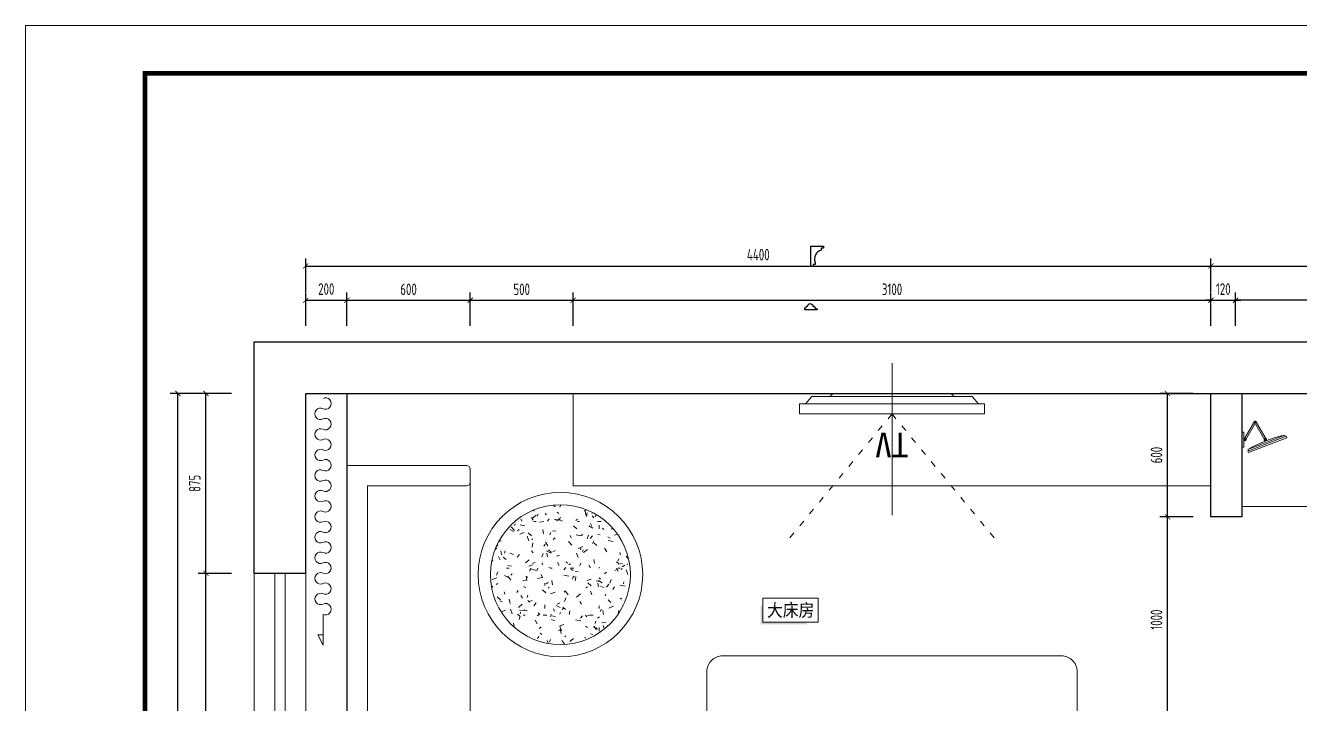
# Model space of a CAD drawing. Header units: millimetres. Extents: x 84706 to 155398, y -6776 to 36429.
# Drawn here: x 84706 to 90898, y 22859 to 26155 of the extents above; entities that cross this region are included whole.
import ezdxf
from ezdxf.enums import TextEntityAlignment as Align

# ---------------------------------------------------------------- set-up
doc = ezdxf.new("R2010")
doc.units = ezdxf.units.MM
for name, pattern in [('ACAD_ISO03W100', [30, 12, -18]), ('DOTE', [61.468, 50.8, -5.08, 0.508, -5.08]), ('HIDDEN', [9.525, 6.35, -3.175])]:
    doc.linetypes.add(name, pattern=pattern)
doc.layers.get('Defpoints').update_dxf_attribs({"color": 250})
for name, color, linetype, lineweight in [('Drawing【图框、表格】', 150, 'Continuous', 0), ('FF-Curtain【平面窗帘】', 32, 'Continuous', 0), ('FF-FIXT【洁具】', 31, 'Continuous', 0), ('FF-Text【平面文字】', 2, 'Continuous', 0), ('FF-Win【窗】', 132, 'Continuous', 0), ('FF-【活动成品家具】', 51, 'Continuous', 0), ('RC-dimensions', 44, 'Continuous', 0)]:
    doc.layers.add(name, color=color, linetype=linetype, lineweight=lineweight)
doc.layers.add('WALL_NEW【新建墙体】', color=4, linetype='Continuous')
doc.layers.add('WALL【墙体】', color=7, linetype='Continuous')
doc.styles.add('ROMANTIC', font='STXIHEI.TTF', dxfattribs={"bigfont": 'gbcbig.shx'})
doc.styles.add('宋体', font='', dxfattribs={"width": 0.8})
doc.styles.add('尺寸标注', font='ARCHS.SHX', dxfattribs={"width": 0.8})
doc.styles.add('文字', font='')
doc.styles.add('黑体', font='simhei.ttf', dxfattribs={"width": 0.7})
doc.styles.get('宋体').set_extended_font_data('SimSun')
doc.styles.get('文字').set_extended_font_data('SimSun')
doc.dimstyles.new('海龙1：25', dxfattribs={"dimscale": 25, "dimtxt": 2.25, "dimasz": 1, "dimexe": 1.5, "dimexo": 1, "dimgap": 1, "dimtad": 1, "dimdec": 0, "dimrnd": 5, "dimdsep": 46, "dimtxsty": '尺寸标注', "dimblk": 'ARCHTICK', "dimblk1": 'ARCHTICK', "dimblk2": 'ARCHTICK', "dimcen": 1, "dimclrd": 44, "dimclre": 44, "dimclrt": 2, "dimadec": 0, "dimazin": 0, "dimtfac": 1, "dimtdec": 0, "dimtix": 1, "dimtmove": 2, "dimatfit": 3, "dimldrblk": 'hl_arrow2', "dimfxl": 0, "dimarcsym": 0})

# ---------------------------------------------------------------- blocks, each defined once
blk = doc.blocks.new('hlw_3_1600_250')
for p, q in [((-0.5, 0.078125), (0.5, 0.078125)), ((-0.5, -0.078125), (0.5, -0.078125))]:
    blk.add_line(p, q)
at = {"linetype": 'HIDDEN', "ltscale": 15}
for p, q in [((-0.5, 0.015625), (0.5, 0.015625)), ((-0.5, -0.015625), (0.5, -0.015625))]:
    blk.add_line(p, q, dxfattribs=at)
blk = doc.blocks.new('_ArchTick')
at = {"color": 2, "linetype": 'ByBlock', "const_width": 0.15}
blk.add_lwpolyline([(-0.5, -0.5), (0.5, 0.5)], dxfattribs=at)
blk = doc.blocks.new('*D29')
at = {"layer": 'Defpoints', "color": 0, "transparency": 16777216}
for p in [(86267.5, 24819.4), (86067.5, 24519.4), (86267.5, 24519.4)]:
    blk.add_point(p, dxfattribs=at)
at = {"layer": 'RC-dimensions', "color": 44, "lineweight": -2, "transparency": 16777216}
for p, q in [((86067.5, 24694.4), (86067.5, 24856.9)), ((86267.5, 24694.4), (86267.5, 24856.9)), ((86067.5, 24819.4), (86267.5, 24819.4))]:
    blk.add_line(p, q, dxfattribs=at)
at = {"layer": 'RC-dimensions', "color": 44, "lineweight": -2, "transparency": 16777216, "xscale": 25, "yscale": 25, "zscale": 25, "rotation": 180}
blk.add_blockref('_ArchTick', (86067.5, 24819.4), dxfattribs=at)
at = {"layer": 'RC-dimensions', "color": 44, "lineweight": -2, "transparency": 16777216, "xscale": 25, "yscale": 25, "zscale": 25}
blk.add_blockref('_ArchTick', (86267.5, 24819.4), dxfattribs=at)
at = {"layer": 'RC-dimensions', "color": 2, "transparency": 16777216, "insert": (86167.5, 24873.7), "char_height": 56.25, "attachment_point": 5, "style": '尺寸标注'}
blk.add_mtext('200', dxfattribs=at)
blk = doc.blocks.new('hl_arrow2')
at = {"color": 2}
blk.add_line((-0.22, 0), (-1, 0), dxfattribs=at)
blk.add_lwpolyline([(-0.22, 0), (-0.86, -0.69), (-0.65, -0.86), (0, 0), (-0.65, 0.86), (-0.86, 0.69)], close=True, dxfattribs=at)
for points in [[(-0.86, 0.69), (-0.65, 0.86), (-0.22, 0), (0, 0)], [(-0.86, -0.69), (-0.65, -0.86), (-0.22, 0), (0, 0)]]:
    blk.add_solid(points, dxfattribs=at)
blk = doc.blocks.new('*D31')
at = {"layer": 'Defpoints', "color": 0, "transparency": 16777216}
for p in [(85582.6, 24366.4), (85882.6, 24366.4), (85882.6, 23491.4)]:
    blk.add_point(p, dxfattribs=at)
at = {"layer": 'RC-dimensions', "color": 44, "lineweight": -2, "transparency": 16777216}
for p, q in [((85707.6, 24366.4), (85545.1, 24366.4)), ((85582.6, 23491.4), (85582.6, 24366.4)), ((85707.6, 23491.4), (85545.1, 23491.4))]:
    blk.add_line(p, q, dxfattribs=at)
at = {"layer": 'RC-dimensions', "color": 44, "lineweight": -2, "transparency": 16777216, "xscale": 25, "yscale": 25, "zscale": 25}
for p, rotation in [((85582.6, 24366.4), 90), ((85582.6, 23491.4), 270)]:
    blk.add_blockref('_ArchTick', p, dxfattribs=dict(at, rotation=rotation))
at = {"layer": 'RC-dimensions', "color": 2, "transparency": 16777216, "insert": (85528.4, 23928.9), "char_height": 56.25, "attachment_point": 5, "rotation": 90, "style": '尺寸标注'}
blk.add_mtext('875', dxfattribs=at)
blk = doc.blocks.new('*D32')
at = {"layer": 'Defpoints', "color": 0, "transparency": 16777216}
for p in [(85582.6, 23491.4), (85882.6, 23491.4), (85882.6, 21891.4)]:
    blk.add_point(p, dxfattribs=at)
at = {"layer": 'RC-dimensions', "color": 44, "lineweight": -2, "transparency": 16777216}
for p, q in [((85707.6, 23491.4), (85545.1, 23491.4)), ((85582.6, 21891.4), (85582.6, 23491.4)), ((85707.6, 21891.4), (85545.1, 21891.4))]:
    blk.add_line(p, q, dxfattribs=at)
at = {"layer": 'RC-dimensions', "color": 44, "lineweight": -2, "transparency": 16777216, "xscale": 25, "yscale": 25, "zscale": 25}
for p, rotation in [((85582.6, 23491.4), 90), ((85582.6, 21891.4), 270)]:
    blk.add_blockref('_ArchTick', p, dxfattribs=dict(at, rotation=rotation))
at = {"layer": 'RC-dimensions', "color": 2, "transparency": 16777216, "insert": (85529.5, 22691.4), "char_height": 56.25, "attachment_point": 5, "rotation": 90, "style": '尺寸标注'}
blk.add_mtext('1600', dxfattribs=at)
blk = doc.blocks.new('*D41')
at = {"layer": 'Defpoints', "color": 0, "transparency": 16777216}
for p in [(90587.5, 24819.4), (90467.5, 24519.4), (90587.5, 24519.4)]:
    blk.add_point(p, dxfattribs=at)
at = {"layer": 'RC-dimensions', "color": 44, "lineweight": -2, "transparency": 16777216}
for p, q in [((90467.5, 24694.4), (90467.5, 24856.9)), ((90587.5, 24694.4), (90587.5, 24856.9)), ((90467.5, 24819.4), (90442.5, 24819.4)), ((90467.5, 24819.4), (90587.5, 24819.4)), ((90587.5, 24819.4), (90612.5, 24819.4))]:
    blk.add_line(p, q, dxfattribs=at)
at = {"layer": 'RC-dimensions', "color": 44, "lineweight": -2, "transparency": 16777216, "xscale": 25, "yscale": 25, "zscale": 25}
blk.add_blockref('_ArchTick', (90467.5, 24819.4), dxfattribs=at)
at = {"layer": 'RC-dimensions', "color": 44, "lineweight": -2, "transparency": 16777216, "xscale": 25, "yscale": 25, "zscale": 25, "rotation": 180}
blk.add_blockref('_ArchTick', (90587.5, 24819.4), dxfattribs=at)
at = {"layer": 'RC-dimensions', "color": 2, "transparency": 16777216, "insert": (90527.5, 24873.7), "char_height": 56.25, "attachment_point": 5, "style": '尺寸标注'}
blk.add_mtext('120', dxfattribs=at)
blk = doc.blocks.new('*D51')
at = {"layer": 'Defpoints', "color": 0, "transparency": 16777216}
for p in [(90587.5, 24819.4), (90587.5, 24519.4), (91687.5, 24519.4)]:
    blk.add_point(p, dxfattribs=at)
at = {"layer": 'RC-dimensions', "color": 44, "lineweight": -2, "transparency": 16777216}
for p, q in [((90587.5, 24694.4), (90587.5, 24856.9)), ((91687.5, 24694.4), (91687.5, 24856.9)), ((91687.5, 24819.4), (90587.5, 24819.4))]:
    blk.add_line(p, q, dxfattribs=at)
at = {"layer": 'RC-dimensions', "color": 44, "lineweight": -2, "transparency": 16777216, "xscale": 25, "yscale": 25, "zscale": 25, "rotation": 180}
blk.add_blockref('_ArchTick', (90587.5, 24819.4), dxfattribs=at)
at = {"layer": 'RC-dimensions', "color": 44, "lineweight": -2, "transparency": 16777216, "xscale": 25, "yscale": 25, "zscale": 25}
blk.add_blockref('_ArchTick', (91687.5, 24819.4), dxfattribs=at)
at = {"layer": 'RC-dimensions', "color": 2, "transparency": 16777216, "insert": (91137.5, 24872.5), "char_height": 56.25, "attachment_point": 5, "style": '尺寸标注'}
blk.add_mtext('1100', dxfattribs=at)
blk = doc.blocks.new('*U19')
at = {"color": 150}
blk.add_lwpolyline([(-5.38, -2.34), (5.38, -2.34), (5.38, 2.33), (-5.38, 2.33), (-5.38, -2.34)], dxfattribs=at)
at = {"color": 150, "ltscale": 4}
for points in [[(-5.38, 0.83), (-5.83, 0.83), (-5.38, -2.34), (-5.83, -2.79)], [(3.13, -2.34), (3.13, -2.79), (-5.38, -2.34), (-5.83, -2.79)]]:
    blk.add_solid(points, dxfattribs=at)
at = {"color": 2, "ltscale": 4, "style": '文字', "width": 0.9, "flags": 8}
blk.add_attdef('功能区文字', text='', height=2.5, dxfattribs=at).set_placement((0.01, -0.03), align=Align.MIDDLE_CENTER)
blk = doc.blocks.new('刮须镜平面')
at = {"color": 0, "ltscale": 0.4}
for p, q in [((-118.2, 1.9), (-68.3, 88.4)), ((-61.6, 84.6), (-111.6, -1.9)), ((-68.3, 84.6), (-18.3, -1.9)), ((-11.7, 1.9), (-61.6, 88.4)), ((-218.4, 9.3), (-215.7, 16.4)), ((-32.2, -63), (-218.4, 9.3)), ((-215.7, 16.4), (-29.4, -55.8)), ((-212.1, 15), (-209.3, 22.2)), ((-209.3, 22.2), (-30.2, -47.3)), ((-122.3, -3.3), (-120.3, 2.1)), ((-9.2, 5.8), (-15, 5.8)), ((-9.2, 36.5), (0, 36.5)), ((-9.2, -36.5), (-9.2, 36.5)), ((0, 36.5), (0, -36.5)), ((-111.6, -7.5), (-109.5, -2.1)), ((-33, -54.4), (-30.2, -47.3)), ((-29.4, -55.8), (-32.2, -63)), ((-9.2, -5.8), (-15, -5.8)), ((0, -36.5), (-9.2, -36.5))]:
    blk.add_line(p, q, dxfattribs=at)
for centre in [(-64.9, 86.5), (-114.9, 0), (-15, 0)]:
    blk.add_circle(centre, 3.07, dxfattribs=at)
for centre, radius, start, end in [((-64.9, 86.5), 3.84, 29.99999, 209.99999), ((-64.9, 86.5), 3.84, 329.99999, 149.99999), ((-335.4, -568.2), 603.7, 59.63728, 77.94717), ((-114.9, 0), 5.76, 338.79222, 158.79222), ((-114.9, 0), 3.84, 149.99999, 329.99999), ((-15, 0), 5.76, 89.99999, 269.99999), ((-15, 0), 3.84, 209.99999, 29.99999)]:
    blk.add_arc(centre, radius, start, end, dxfattribs=at)
blk = doc.blocks.new('海龍_09052443')
blk.add_lwpolyline([(-10500, -14850), (10500, -14850), (10500, 0), (-10500, 0)], close=True)
at = {"const_width": 50}
blk.add_lwpolyline([(-9250, -14350), (10000, -14350), (10000, -500), (-9250, -500)], close=True, dxfattribs=at)
at = {"style": '黑体', "width": 0.704386, "flags": 8}
blk.add_attdef('项目名称', text='', height=288, rotation=90, dxfattribs=at).set_placement((9289, -6225), align=Align.CENTER)
at = {"color": 2, "style": '宋体', "width": 0.725454, "flags": 8}
blk.add_attdef('图名', text='', height=125, dxfattribs=at).set_placement((9277, -11490), align=Align.MIDDLE)
at = {"style": '黑体', "width": 1.036363, "flags": 8}
for tag, p in [('比例', (9423, -13034)), ('阶段', (9423, -13273)), ('日期', (9423, -13512)), ('1FF-1', (9423, -13991)), ('序号', (9423, -14230))]:
    blk.add_attdef(tag, text='', height=92.3, dxfattribs=at).set_placement(p, align=Align.MIDDLE)
blk = doc.blocks.new('*D103')
at = {"layer": 'Defpoints', "color": 0, "transparency": 16777216}
for p in [(85446.4, 24366.4), (85746.4, 24366.4), (85746.4, 21016.4)]:
    blk.add_point(p, dxfattribs=at)
at = {"layer": 'RC-dimensions', "color": 44, "lineweight": -2, "transparency": 16777216}
for p, q in [((85571.4, 24366.4), (85408.9, 24366.4)), ((85446.4, 21016.4), (85446.4, 24366.4)), ((85571.4, 21016.4), (85408.9, 21016.4))]:
    blk.add_line(p, q, dxfattribs=at)
at = {"layer": 'RC-dimensions', "color": 44, "lineweight": -2, "transparency": 16777216, "xscale": 25, "yscale": 25, "zscale": 25}
for p, rotation in [((85446.4, 24366.4), 90), ((85446.4, 21016.4), 270)]:
    blk.add_blockref('_ArchTick', p, dxfattribs=dict(at, rotation=rotation))
at = {"layer": 'RC-dimensions', "color": 2, "transparency": 16777216, "insert": (85393.3, 22691.4), "char_height": 56.25, "attachment_point": 5, "rotation": 90, "style": '尺寸标注'}
blk.add_mtext('3350', dxfattribs=at)
blk = doc.blocks.new('*D104')
at = {"layer": 'Defpoints', "color": 0, "transparency": 16777216}
for p in [(90467.5, 24985.6), (86067.5, 24685.6), (90467.5, 24685.6)]:
    blk.add_point(p, dxfattribs=at)
at = {"layer": 'RC-dimensions', "color": 44, "lineweight": -2, "transparency": 16777216}
for p, q in [((86067.5, 24860.6), (86067.5, 25023.1)), ((90467.5, 24860.6), (90467.5, 25023.1)), ((86067.5, 24985.6), (90467.5, 24985.6))]:
    blk.add_line(p, q, dxfattribs=at)
at = {"layer": 'RC-dimensions', "color": 44, "lineweight": -2, "transparency": 16777216, "xscale": 25, "yscale": 25, "zscale": 25, "rotation": 180}
blk.add_blockref('_ArchTick', (86067.5, 24985.6), dxfattribs=at)
at = {"layer": 'RC-dimensions', "color": 44, "lineweight": -2, "transparency": 16777216, "xscale": 25, "yscale": 25, "zscale": 25}
blk.add_blockref('_ArchTick', (90467.5, 24985.6), dxfattribs=at)
at = {"layer": 'RC-dimensions', "color": 2, "transparency": 16777216, "insert": (88267.5, 25041.1), "char_height": 56.25, "attachment_point": 5, "style": '尺寸标注'}
blk.add_mtext('4400', dxfattribs=at)
blk = doc.blocks.new('*D142')
at = {"layer": 'Defpoints', "color": 0, "transparency": 16777216}
for p in [(90255.9, 23766.4), (90555.9, 23766.4), (90555.9, 22766.5)]:
    blk.add_point(p, dxfattribs=at)
at = {"layer": 'RC-dimensions', "color": 44, "lineweight": -2, "transparency": 16777216}
for p, q in [((90380.9, 23766.4), (90218.4, 23766.4)), ((90255.9, 22766.5), (90255.9, 23766.4)), ((90380.9, 22766.5), (90218.4, 22766.5))]:
    blk.add_line(p, q, dxfattribs=at)
at = {"layer": 'RC-dimensions', "color": 44, "lineweight": -2, "transparency": 16777216, "xscale": 25, "yscale": 25, "zscale": 25}
for p, rotation in [((90255.9, 23766.4), 90), ((90255.9, 22766.5), 270)]:
    blk.add_blockref('_ArchTick', p, dxfattribs=dict(at, rotation=rotation))
at = {"layer": 'RC-dimensions', "color": 2, "transparency": 16777216, "insert": (90202.8, 23266.4), "char_height": 56.25, "attachment_point": 5, "rotation": 90, "style": '尺寸标注'}
blk.add_mtext('1000', dxfattribs=at)
blk = doc.blocks.new('*D143')
at = {"layer": 'Defpoints', "color": 0, "transparency": 16777216}
for p in [(90255.9, 24366.4), (90555.9, 24366.4), (90555.9, 23766.4)]:
    blk.add_point(p, dxfattribs=at)
at = {"layer": 'RC-dimensions', "color": 44, "lineweight": -2, "transparency": 16777216}
for p, q in [((90380.9, 24366.4), (90218.4, 24366.4)), ((90255.9, 23766.4), (90255.9, 24366.4)), ((90380.9, 23766.4), (90218.4, 23766.4))]:
    blk.add_line(p, q, dxfattribs=at)
at = {"layer": 'RC-dimensions', "color": 44, "lineweight": -2, "transparency": 16777216, "xscale": 25, "yscale": 25, "zscale": 25}
for p, rotation in [((90255.9, 24366.4), 90), ((90255.9, 23766.4), 270)]:
    blk.add_blockref('_ArchTick', p, dxfattribs=dict(at, rotation=rotation))
at = {"layer": 'RC-dimensions', "color": 2, "transparency": 16777216, "insert": (90202.8, 24066.4), "char_height": 56.25, "attachment_point": 5, "rotation": 90, "style": '尺寸标注'}
blk.add_mtext('600', dxfattribs=at)
blk = doc.blocks.new('*D150')
at = {"layer": 'Defpoints', "color": 0, "transparency": 16777216}
for p in [(86867.5, 24819.4), (86267.5, 24519.4), (86867.5, 24519.4)]:
    blk.add_point(p, dxfattribs=at)
at = {"layer": 'RC-dimensions', "color": 44, "lineweight": -2, "transparency": 16777216}
for p, q in [((86267.5, 24694.4), (86267.5, 24856.9)), ((86867.5, 24694.4), (86867.5, 24856.9)), ((86267.5, 24819.4), (86867.5, 24819.4))]:
    blk.add_line(p, q, dxfattribs=at)
at = {"layer": 'RC-dimensions', "color": 44, "lineweight": -2, "transparency": 16777216, "xscale": 25, "yscale": 25, "zscale": 25, "rotation": 180}
blk.add_blockref('_ArchTick', (86267.5, 24819.4), dxfattribs=at)
at = {"layer": 'RC-dimensions', "color": 44, "lineweight": -2, "transparency": 16777216, "xscale": 25, "yscale": 25, "zscale": 25}
blk.add_blockref('_ArchTick', (86867.5, 24819.4), dxfattribs=at)
at = {"layer": 'RC-dimensions', "color": 2, "transparency": 16777216, "insert": (86567.5, 24872.5), "char_height": 56.25, "attachment_point": 5, "style": '尺寸标注'}
blk.add_mtext('600', dxfattribs=at)
blk = doc.blocks.new('*D176')
at = {"layer": 'Defpoints', "color": 0, "transparency": 16777216}
for p in [(92817.5, 24985.6), (90467.5, 24685.6), (92817.5, 24685.6)]:
    blk.add_point(p, dxfattribs=at)
at = {"layer": 'RC-dimensions', "color": 44, "lineweight": -2, "transparency": 16777216}
for p, q in [((90467.5, 24860.6), (90467.5, 25023.1)), ((92817.5, 24860.6), (92817.5, 25023.1)), ((90467.5, 24985.6), (92817.5, 24985.6))]:
    blk.add_line(p, q, dxfattribs=at)
at = {"layer": 'RC-dimensions', "color": 44, "lineweight": -2, "transparency": 16777216, "xscale": 25, "yscale": 25, "zscale": 25, "rotation": 180}
blk.add_blockref('_ArchTick', (90467.5, 24985.6), dxfattribs=at)
at = {"layer": 'RC-dimensions', "color": 44, "lineweight": -2, "transparency": 16777216, "xscale": 25, "yscale": 25, "zscale": 25}
blk.add_blockref('_ArchTick', (92817.5, 24985.6), dxfattribs=at)
at = {"layer": 'RC-dimensions', "color": 2, "transparency": 16777216, "insert": (91642.5, 25039.9), "char_height": 56.25, "attachment_point": 5, "style": '尺寸标注'}
blk.add_mtext('2350', dxfattribs=at)
blk = doc.blocks.new('1800平10103585')
blk.add_line((-823.8, 948.8), (823.8, 948.8))
at = {"color": 8}
for p, q in [((-1225, 674.6), (-1225, 906.3)), ((-823.8, 898), (-823.8, 542.4)), ((-25.6, 898), (-823.8, 898)), ((-25.6, 542.4), (-25.6, 898)), ((823.8, 898), (26.8, 898)), ((26.8, 898), (26.8, 542.4)), ((823.8, 542.4), (823.8, 898)), ((1225, 674.6), (1225, 906.3)), ((-1225, 674.6), (-1456.7, 674.6)), ((-1225, 674.6), (-993.3, 674.6)), ((-1225, 674.6), (-1225, 442.9)), ((1225, 674.6), (993.3, 674.6)), ((1225, 674.6), (1456.7, 674.6)), ((1225, 674.6), (1225, 442.9)), ((-823.8, 542.4), (-25.6, 542.4)), ((26.8, 542.4), (823.8, 542.4)), ((-49.4, 491.6), (900, 491.6)), ((-355.8, 288.4), (900, 288.4))]:
    blk.add_line(p, q, dxfattribs=at)
at = {"ltscale": 300}
for points in [[(-950, 949.6), (-1500, 949.6), (-1500, 399.6), (-950, 399.6)], [(950, 949.6), (1500, 949.6), (1500, 399.6), (950, 399.6)]]:
    blk.add_lwpolyline(points, close=True, dxfattribs=at)
blk.add_lwpolyline([(823.8, 948.8, -0.414214), (900, 872.6), (900, -948.8, -0.414214), (823.8, -1025), (-823.8, -1025, -0.414214), (-900, -948.8), (-900, 872.6, -0.414214), (-823.8, 948.8)], format="xyb", dxfattribs=at)
at = {"color": 8}
for points in [[(-980, 919.6), (-1470, 919.6), (-1470, 429.6), (-980, 429.6)], [(980, 919.6), (1470, 919.6), (1470, 429.6), (980, 429.6)]]:
    blk.add_lwpolyline(points, close=True, dxfattribs=at)
for centre, radius in [((-1225, 674.6), 166.2), ((1225, 674.6), 166.2), ((-1225, 674.6), 76.2), ((1225, 674.6), 76.2)]:
    blk.add_circle(centre, radius, dxfattribs=at)
for centre, radius, start, end in [((-1433.4, 720.2), 635, 343.73979, 16.26021), ((584, 720.2), 635, 163.73979, 196.26021), ((-582.8, 720.2), 635, 343.73979, 16.26021), ((1433.4, 720.2), 635, 163.73979, 196.26021), ((115.3, -152), 644.8, 93.35649, 133.73715), ((15.8, -317), 811.2, 94.60999, 113.29366), ((-1029.8, 2366.4), 2069.4, 273.59559, 290.50184), ((-865.1, 907), 798.6, 267.49382, 312.02982)]:
    blk.add_arc(centre, radius, start, end, dxfattribs=at)
blk = doc.blocks.new('海龙工具_液晶电视')
at = {"color": 251, "linetype": 'ACAD_ISO03W100', "ltscale": 2.5}
for q in [(-507.9, 716), (507.9, 716)]:
    blk.add_line((0, 100), q, dxfattribs=at)
blk.add_line((-450, 50), (450, 50))
at = {"color": 251}
blk.add_line((-300, 15), (300, 15), dxfattribs=at)
blk.add_lwpolyline([(-450, 50), (450, 50), (450, 100), (-450, 100)], close=True)
blk.add_lwpolyline([(-420, 50), (-390, 15), (-300, 15, 0.267949), (-274, 0), (274, 0, 0.267949), (300, 15), (390, 15), (420, 50)], format="xyb")
at = {"color": 250, "style": 'ROMANTIC', "text_generation_flag": 6}
blk.add_text('TV', height=120, rotation=180, dxfattribs=at).set_placement((0.8, 250.3), align=Align.MIDDLE)
blk = doc.blocks.new('电视柜_04')
at = {"color": 250, "linetype": 'DOTE', "ltscale": 177.520661}
blk.add_line((-147.3, 0), (592.4, 0), dxfattribs=at)
at = {"ltscale": 4, "rotation": 270}
blk.add_blockref('海龙工具_液晶电视', (0, 0), dxfattribs=at)
blk = doc.blocks.new('海龙_08089383')
at = {"layer": 'FF-【活动成品家具】'}
h = blk.add_hatch(dxfattribs=at)
h.set_pattern_fill('AR-RROOF', color=8, scale=20.364318, angle=45)
h.set_pattern_definition([(45, (-180, -355), (438.9, 1170.4), [7758.8, -1034.5, 2586.27, -517.25]), (45, (123.6, 314.34), (-852.2, 120.7), [1551.76, -170.7, 3103.52, -387.94]), (45, (-308, 138.78), (1656.86, 2146.97), [4138.03, -724.16, 2069.01, -517.25])])
h.paths.add_polyline_path([(280, -355), (280, 5), (-180, 5), (-180, -355)])
blk.add_line((300, 1225), (300, -1575), dxfattribs=at)
blk.add_lwpolyline([(300, -1545, 0.414214), (280, -1525), (-200, -1525), (-200, 1175), (280, 1175, 0.414214), (300, 1195), (300, 1255, 0.414214), (280, 1275), (-300, 1275), (-300, -1625), (280, -1625, 0.414214), (300, -1605), (300, -1545)], format="xyb", dxfattribs=at)
blk.add_lwpolyline([(-200, 25), (300, 25), (300, -375), (-200, -375)], close=True, dxfattribs=at)
at = {"layer": 'FF-【活动成品家具】', "color": 8}
blk.add_lwpolyline([(-180, 5), (280, 5), (280, -355), (-180, -355)], close=True, dxfattribs=at)
blk = doc.blocks.new('海龙_08085835')
at = {"layer": 'FF-【活动成品家具】'}
h = blk.add_hatch(dxfattribs=at)
h.set_pattern_fill('地毯', color=8, scale=300, pattern_type=2)
h.set_pattern_definition([(0, (-124, -196), (132, 228), [12, -201, 9, -87, 18, -213]), (10, (-181, -73), (80.68, 285.34), [21, -51, 27, -159, 15, -198]), (20, (-211, -169), (133.47, 220.976), [24, -165, 21, -123, 15, -96]), (30, (-124, -187), (-21.97, 254.05), [15, -99, 12, -147, 9, -195]), (40, (-208, -121), (33.836, 216.37), [12, -132, 9, -84, 24, -153]), (50, (-163, -229), (-80.25, 235.733), [6, -111, 15, -183, 18, -93]), (60, (-154, -208), (-99.473, 223.71), [15, -123, 6, -144, 12, -111]), (70, (-187, -244), (-109.892, 215.587), [9, -57, 18, -96, 12, -132]), (80, (-172, -67), (-208.565, 164.72), [21, -132, 9, -156, 18, -147]), (90, (-154, -196), (-264, 111), [18, -93, 12, -183, 6, -186]), (100, (-202, -103), (-247.97, 145.145), [21, -117, 18, -96, 21, -219]), (110, (-223, -274), (-240.44, 81.69), [24, -78, 12, -159, 18, -174]), (120, (-304, -238), (-286.65, 28.49), [15, -201, 18, -93, 21, -123]), (130, (-238, -304), (-279.108, 71.266), [9, -66, 12, -129, 24, -168]), (140, (-328, -64), (-220.597, -34.206), [18, -108, 21, -93, 12, -126]), (150, (-79, -322), (-204.825, -120.767), [12, -84, 24, -186, 21, -171]), (160, (-277, -154), (-237.9, -162.43), [18, -126, 15, -114, 12, -183]), (170, (-259, -226), (-215.644, -169.123), [27, -99, 18, -135, 24, -132])])
h.paths.add_polyline_path([(-340, 0, 1), (340, 0, 1)])
for radius in [400, 340]:
    blk.add_circle((0, 0), radius, dxfattribs=at)
blk = doc.blocks.new('*D184')
at = {"layer": 'Defpoints', "color": 0, "transparency": 16777216}
for p in [(87367.5, 24819.4), (86867.5, 24519.4), (87367.5, 24519.4)]:
    blk.add_point(p, dxfattribs=at)
at = {"layer": 'RC-dimensions', "color": 44, "lineweight": -2, "transparency": 16777216}
for p, q in [((86867.5, 24694.4), (86867.5, 24856.9)), ((87367.5, 24694.4), (87367.5, 24856.9)), ((86867.5, 24819.4), (87367.5, 24819.4))]:
    blk.add_line(p, q, dxfattribs=at)
at = {"layer": 'RC-dimensions', "color": 44, "lineweight": -2, "transparency": 16777216, "xscale": 25, "yscale": 25, "zscale": 25, "rotation": 180}
blk.add_blockref('_ArchTick', (86867.5, 24819.4), dxfattribs=at)
at = {"layer": 'RC-dimensions', "color": 44, "lineweight": -2, "transparency": 16777216, "xscale": 25, "yscale": 25, "zscale": 25}
blk.add_blockref('_ArchTick', (87367.5, 24819.4), dxfattribs=at)
at = {"layer": 'RC-dimensions', "color": 2, "transparency": 16777216, "insert": (87117.5, 24872.5), "char_height": 56.25, "attachment_point": 5, "style": '尺寸标注'}
blk.add_mtext('500', dxfattribs=at)
blk = doc.blocks.new('*D185')
at = {"layer": 'Defpoints', "color": 0, "transparency": 16777216}
for p in [(90467.5, 24819.4), (87367.5, 24519.4), (90467.5, 24519.4)]:
    blk.add_point(p, dxfattribs=at)
at = {"layer": 'RC-dimensions', "color": 44, "lineweight": -2, "transparency": 16777216}
for p, q in [((87367.5, 24694.4), (87367.5, 24856.9)), ((90467.5, 24694.4), (90467.5, 24856.9)), ((87367.5, 24819.4), (90467.5, 24819.4))]:
    blk.add_line(p, q, dxfattribs=at)
at = {"layer": 'RC-dimensions', "color": 44, "lineweight": -2, "transparency": 16777216, "xscale": 25, "yscale": 25, "zscale": 25, "rotation": 180}
blk.add_blockref('_ArchTick', (87367.5, 24819.4), dxfattribs=at)
at = {"layer": 'RC-dimensions', "color": 44, "lineweight": -2, "transparency": 16777216, "xscale": 25, "yscale": 25, "zscale": 25}
blk.add_blockref('_ArchTick', (90467.5, 24819.4), dxfattribs=at)
at = {"layer": 'RC-dimensions', "color": 2, "transparency": 16777216, "insert": (88917.5, 24872.5), "char_height": 56.25, "attachment_point": 5, "style": '尺寸标注'}
blk.add_mtext('3100', dxfattribs=at)

msp = doc.modelspace()

# ---------------------------------------------------------------- linework, layer by layer
at = {"layer": 'Defpoints'}
msp.add_line((86267.5, 24366.4), (86267.5, 21016.4), dxfattribs=at)
for points in [[(88573.6, 25062.8, 0.453809), (88543.6, 25002.8), (88543.6, 24992.8), (88533.6, 24992.8), (88533.6, 24982.8), (88523.6, 24982.8), (88523.6, 25082.8), (88583.6, 25082.8), (88583.6, 25072.8), (88573.6, 25072.8)], [(88553.6, 24778), (88553.6, 24773), (88493.6, 24773), (88493.6, 24782, 0.414214), (88501.6, 24790), (88507.1, 24790, -1), (88533.1, 24790), (88538.1, 24790, 0.356394), (88552.8, 24778)]]:
    msp.add_lwpolyline(points, format="xyb", close=True, dxfattribs=at)
at = {"layer": 'FF-Curtain【平面窗帘】'}
msp.add_lwpolyline([(86151.7, 24342.2, -1.6), (86151.7, 24292.2, 1.6), (86151.7, 24242.2, -1.6), (86151.7, 24192.2, 1.6), (86151.7, 24142.2, -1.6), (86151.7, 24092.2, 1.6), (86151.7, 24042.2, -1.6), (86151.7, 23992.2, 1.6), (86151.7, 23942.2, -1.6), (86151.7, 23892.2, 1.6), (86151.7, 23842.2, -1.6), (86151.7, 23792.2, 1.6), (86151.7, 23742.2, -1.6), (86151.7, 23692.2, 1.6), (86151.7, 23642.2, -1.6), (86151.7, 23592.2, 1.6), (86151.7, 23542.2, -1.6), (86151.7, 23492.2, 1.6), (86151.7, 23442.2, -1.6), (86151.7, 23392.2, 1.6), (86151.7, 23342.2, -1.6), (86151.7, 23292.2), (86151.7, 23242.2), (86151.7, 23192.2), (86151.7, 23142.2), (86126.7, 23192.2), (86151.7, 23192.2)], format="xyb", dxfattribs=at)
at = {"layer": 'FF-FIXT【洁具】'}
msp.add_lwpolyline([(90617.5, 24366.4), (91687.5, 24366.4), (91687.5, 23816.4), (90617.5, 23816.4)], close=True, dxfattribs=at)
at = {"layer": 'FF-【活动成品家具】'}
msp.add_lwpolyline([(87367.5, 24366.4), (90467.5, 24366.4), (90467.5, 23916.4), (87367.5, 23916.4)], close=True, dxfattribs=at)
at = {"layer": 'WALL_NEW【新建墙体】'}
msp.add_lwpolyline([(90467.5, 24366.4), (90617.5, 24366.4), (90617.5, 23766.4), (90467.5, 23766.4)], close=True, dxfattribs=at)
at = {"layer": 'WALL【墙体】'}
for p, q in [((85817.5, 23491.4), (85817.5, 24616.4)), ((85817.5, 24616.4), (92817.5, 24616.4)), ((86067.5, 23491.4), (86067.5, 24366.4)), ((86067.5, 24366.4), (92817.5, 24366.4)), ((86067.5, 23491.4), (85817.5, 23491.4))]:
    msp.add_line(p, q, dxfattribs=at)

# ---------------------------------------------------------------- block references
at = {"layer": 'Drawing【图框、表格】', "xscale": 0.4646400000000001, "yscale": 0.4646400000000001, "zscale": 0.4646400000000001}
msp.add_blockref('海龍_09052443', (89584.3, 26155.3), dxfattribs=at)
at = {"layer": 'FF-FIXT【洁具】', "xscale": -1}
msp.add_blockref('刮须镜平面', (90617.5, 24141.4), dxfattribs=at)
at = {"layer": 'FF-Text【平面文字】'}
ref = msp.add_blockref('*U19', (88424.4, 23313.3), dxfattribs=dict(at, xscale=25, yscale=25, zscale=25))
ref.add_attrib('功能区文字', '大床房', dxfattribs={"layer": '0', "color": 2, "ltscale": 4, "height": 62.5, "style": '文字', "width": 0.9}).set_placement((88424.7, 23312.5), align=Align.MIDDLE_CENTER)
at = {"layer": 'FF-Win【窗】', "xscale": 1600, "yscale": 1600, "zscale": 1600, "rotation": 90}
msp.add_blockref('hlw_3_1600_250', (85942.5, 22691.4), dxfattribs=at)
at = {"layer": 'FF-【活动成品家具】', "rotation": 270}
msp.add_blockref('电视柜_04', (88917.5, 24366.4), dxfattribs=at)
at = {"layer": 'FF-【活动成品家具】'}
for name, p in [('海龙_08089383', (86567.5, 22741.4)), ('海龙_08085835', (87305.7, 23485.4))]:
    msp.add_blockref(name, p, dxfattribs=at)
at = {"layer": 'FF-【活动成品家具】', "xscale": -1, "rotation": 180}
msp.add_blockref('1800平10103585', (88917.5, 22065.2), dxfattribs=at)

# ---------------------------------------------------------------- dimensions: what is measured, and where the dimension line sits
at = {"layer": 'RC-dimensions'}
for base, p1, p2, picture, middle in [((90467.5, 24985.6), (86067.5, 24685.6), (90467.5, 24685.6), '*D104', (88267.5, 25041.1)), ((92817.5, 24985.6), (90467.5, 24685.6), (92817.5, 24685.6), '*D176', (91642.5, 25039.9)), ((86267.5, 24819.4), (86067.5, 24519.4), (86267.5, 24519.4), '*D29', (86167.5, 24873.7)), ((86867.5, 24819.4), (86267.5, 24519.4), (86867.5, 24519.4), '*D150', (86567.5, 24872.5)), ((87367.5, 24819.4), (86867.5, 24519.4), (87367.5, 24519.4), '*D184', (87117.5, 24872.5)), ((90467.5, 24819.4), (87367.5, 24519.4), (90467.5, 24519.4), '*D185', (88917.5, 24872.5)), ((90587.5, 24819.4), (90467.5, 24519.4), (90587.5, 24519.4), '*D41', (90527.5, 24873.7)), ((90587.5, 24819.4), (91687.5, 24519.4), (90587.5, 24519.4), '*D51', (91137.5, 24872.5))]:
    dim = msp.add_linear_dim(base=base, p1=p1, p2=p2, dimstyle='海龙1：25', dxfattribs=at)
    dim.commit()
    dim.dimension.update_dxf_attribs({"geometry": picture, "text_midpoint": middle})
for base, p1, p2, angle, picture, middle in [((85446.4, 24366.4), (85746.4, 21016.4), (85746.4, 24366.4), 90, '*D103', (85393.3, 22691.4)), ((85582.6, 24366.4), (85882.6, 23491.4), (85882.6, 24366.4), 270, '*D31', (85528.4, 23928.9)), ((90255.9, 24366.4), (90555.9, 23766.4), (90555.9, 24366.4), 90, '*D143', (90202.8, 24066.4)), ((90255.9, 23766.4), (90555.9, 22766.5), (90555.9, 23766.4), 90, '*D142', (90202.8, 23266.4)), ((85582.6, 23491.4), (85882.6, 21891.4), (85882.6, 23491.4), 270, '*D32', (85529.5, 22691.4))]:
    dim = msp.add_linear_dim(base=base, p1=p1, p2=p2, angle=angle, dimstyle='海龙1：25', dxfattribs=at)
    dim.commit()
    dim.dimension.update_dxf_attribs({"geometry": picture, "text_midpoint": middle})

doc.saveas('drawing.dxf')
